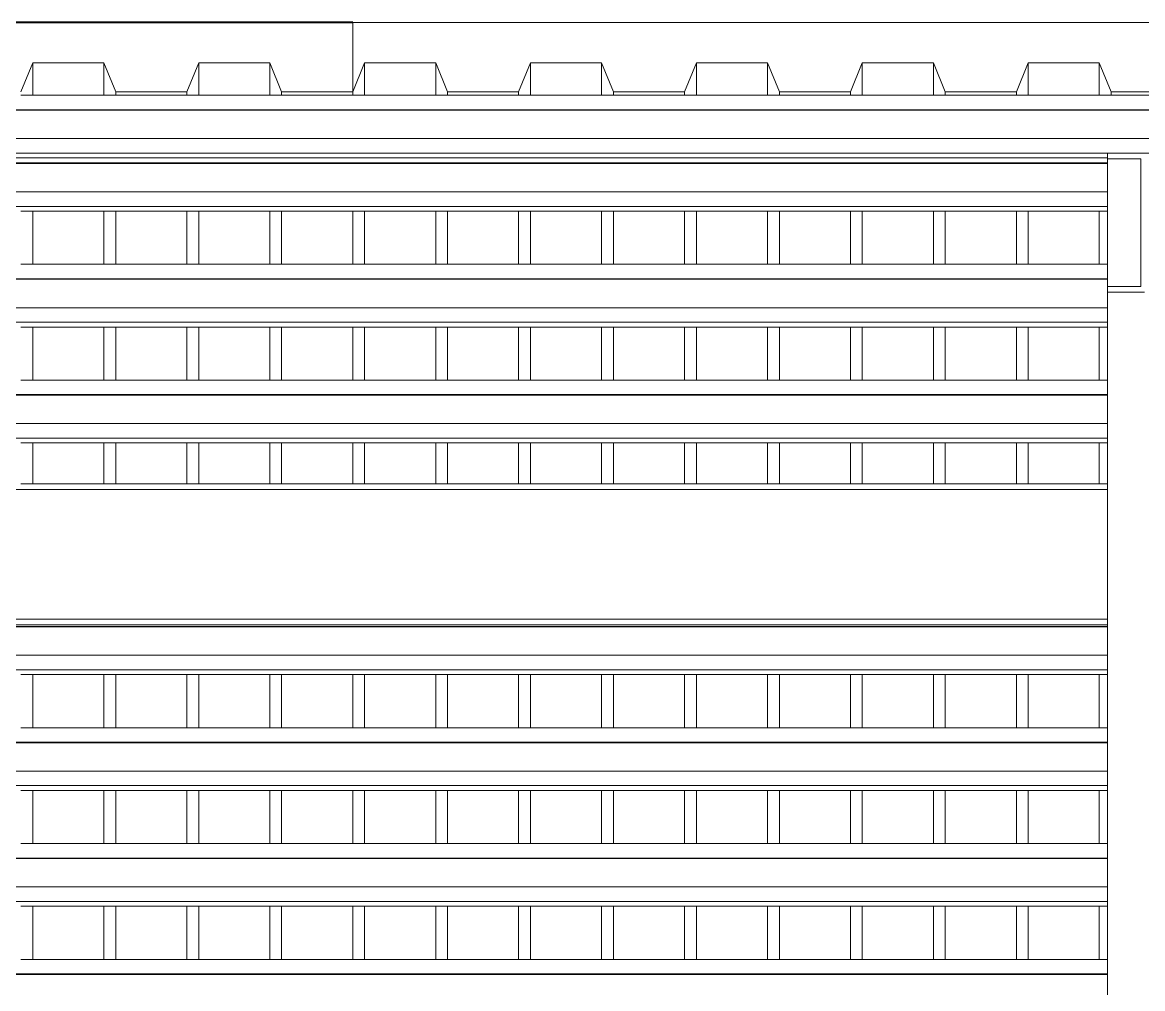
# Model space of a CAD drawing. Header units: metres. Extents: x 78 to 178, y -74 to 157.
# Drawn here: x 138.151 to 140.058, y -50.198 to -48.553 of the extents above; entities that cross this region are included whole.
import ezdxf

# ---------------------------------------------------------------- set-up
doc = ezdxf.new("R2010")
doc.units = ezdxf.units.M
doc.layers.add('01_Fina', color=252, linetype='Continuous', lineweight=15)
doc.layers.add('Cortes', color=7, linetype='Continuous', lineweight=40)

msp = doc.modelspace()

# ---------------------------------------------------------------- linework, layer by layer
at = {"layer": '01_Fina'}
for p, q in [((138.7133, -48.67139), (138.7133, -48.55302)), ((141.81985, -48.55302), (138.7133, -48.55302)), ((138.14847, -48.67139), (138.16864, -48.62207)), ((138.16864, -48.62207), (138.16864, -48.67704)), ((138.16864, -48.62207), (138.28968, -48.62207)), ((138.28968, -48.62207), (138.28968, -48.67704)), ((138.28968, -48.62207), (138.30985, -48.67139)), ((138.43088, -48.67139), (138.45105, -48.62207)), ((138.45105, -48.62207), (138.45105, -48.67704)), ((138.45105, -48.62207), (138.57209, -48.62207)), ((138.57209, -48.62207), (138.57209, -48.67704)), ((138.57209, -48.62207), (138.59226, -48.67139)), ((138.7133, -48.67139), (138.73347, -48.62207)), ((138.73347, -48.62207), (138.8545, -48.62207)), ((138.73347, -48.62207), (138.73347, -48.67704)), ((138.8545, -48.62207), (138.87468, -48.67139)), ((138.8545, -48.62207), (138.8545, -48.67704)), ((138.99571, -48.67139), (139.01588, -48.62207)), ((139.01588, -48.62207), (139.13692, -48.62207)), ((139.01588, -48.62207), (139.01588, -48.67704)), ((139.13692, -48.62207), (139.15709, -48.67139)), ((139.13692, -48.62207), (139.13692, -48.67704)), ((139.2983, -48.62207), (139.27812, -48.67139)), ((139.2983, -48.62207), (139.2983, -48.67704)), ((139.2983, -48.62207), (139.41933, -48.62207)), ((139.41933, -48.62207), (139.41933, -48.67704)), ((139.41933, -48.62207), (139.4395, -48.67139)), ((139.56054, -48.67139), (139.58071, -48.62207)), ((139.58071, -48.62207), (139.58071, -48.67704)), ((139.58071, -48.62207), (139.70174, -48.62207)), ((139.70174, -48.62207), (139.70174, -48.67704)), ((139.70174, -48.62207), (139.72192, -48.67139)), ((139.84295, -48.67139), (139.86312, -48.62207)), ((139.86312, -48.62207), (139.86312, -48.67704)), ((139.86312, -48.62207), (139.98416, -48.62207)), ((139.98416, -48.62207), (139.98416, -48.67704)), ((139.98416, -48.62207), (140.00433, -48.67139)), ((138.16864, -48.67704), (138.14847, -48.67704)), ((138.28968, -48.67704), (138.16864, -48.67704)), ((138.30985, -48.67704), (138.28968, -48.67704)), ((138.30985, -48.67139), (138.30985, -48.67704)), ((138.43088, -48.67139), (138.30985, -48.67139)), ((138.43088, -48.67704), (138.30985, -48.67704)), ((138.43088, -48.67139), (138.43088, -48.67704)), ((138.45105, -48.67704), (138.43088, -48.67704)), ((138.57209, -48.67704), (138.45105, -48.67704)), ((138.59226, -48.67704), (138.57209, -48.67704)), ((138.59226, -48.67139), (138.59226, -48.67704)), ((138.7133, -48.67139), (138.59226, -48.67139)), ((138.7133, -48.67704), (138.59226, -48.67704)), ((138.7133, -48.67139), (138.7133, -48.67704)), ((138.73347, -48.67704), (138.7133, -48.67704)), ((138.8545, -48.67704), (138.73347, -48.67704)), ((138.87468, -48.67704), (138.8545, -48.67704)), ((138.99571, -48.67139), (138.87468, -48.67139)), ((138.87468, -48.67139), (138.87468, -48.67704)), ((138.99571, -48.67704), (138.87468, -48.67704)), ((138.99571, -48.67139), (138.99571, -48.67704)), ((139.01588, -48.67704), (138.99571, -48.67704)), ((139.13692, -48.67704), (139.01588, -48.67704)), ((139.15709, -48.67704), (139.13692, -48.67704)), ((139.27812, -48.67139), (139.15709, -48.67139)), ((139.15709, -48.67139), (139.15709, -48.67704)), ((139.27812, -48.67704), (139.15709, -48.67704)), ((139.27812, -48.67139), (139.27812, -48.67704)), ((139.2983, -48.67704), (139.27812, -48.67704)), ((139.41933, -48.67704), (139.2983, -48.67704)), ((139.4395, -48.67704), (139.41933, -48.67704)), ((139.4395, -48.67139), (139.4395, -48.67704)), ((139.56054, -48.67139), (139.4395, -48.67139)), ((139.56054, -48.67704), (139.4395, -48.67704)), ((139.56054, -48.67139), (139.56054, -48.67704)), ((139.58071, -48.67704), (139.56054, -48.67704)), ((139.70174, -48.67704), (139.58071, -48.67704)), ((139.72192, -48.67704), (139.70174, -48.67704)), ((139.72192, -48.67139), (139.72192, -48.67704)), ((139.84295, -48.67139), (139.72192, -48.67139)), ((139.84295, -48.67704), (139.72192, -48.67704)), ((139.84295, -48.67139), (139.84295, -48.67704)), ((139.86312, -48.67704), (139.84295, -48.67704)), ((139.98416, -48.67704), (139.86312, -48.67704)), ((140.00433, -48.67704), (139.98416, -48.67704)), ((140.00433, -48.67139), (140.00433, -48.67704)), ((140.12536, -48.67139), (140.00433, -48.67139)), ((140.12536, -48.67704), (140.00433, -48.67704)), ((150.31243, -48.7017), (135.83215, -48.7017)), ((150.31243, -48.70252), (135.83215, -48.70252)), ((150.31243, -48.75102), (135.83215, -48.75102)), ((139.99784, -48.77568), (136.36784, -48.77568)), ((140.11784, -48.77568), (139.99784, -48.77568)), ((139.99784, -48.77568), (139.99784, -48.7839)), ((139.99784, -48.7839), (136.36784, -48.7839)), ((139.99784, -48.79241), (136.36784, -48.79241)), ((139.99784, -48.79323), (136.36784, -48.79323)), ((139.99784, -48.7839), (139.99784, -48.78534)), ((139.99784, -48.78534), (140.05474, -48.78534)), ((139.99784, -48.78534), (139.99784, -48.79241)), ((139.99784, -48.79241), (139.99784, -48.79323)), ((139.99784, -48.79323), (139.99784, -48.84173)), ((140.05474, -48.78534), (140.05474, -49.00275)), ((139.99784, -48.84173), (136.36784, -48.84173)), ((139.99784, -48.84173), (139.99784, -48.86639)), ((139.99784, -48.86639), (136.36784, -48.86639)), ((139.99784, -48.86639), (139.99784, -48.87461)), ((138.16864, -48.87461), (138.14847, -48.87461)), ((138.16864, -48.87461), (138.16864, -48.96503)), ((138.28968, -48.87461), (138.16864, -48.87461)), ((138.28968, -48.87461), (138.28968, -48.96503)), ((138.30985, -48.87461), (138.28968, -48.87461)), ((138.30985, -48.87461), (138.30985, -48.96503)), ((138.43088, -48.87461), (138.30985, -48.87461)), ((138.43088, -48.87461), (138.43088, -48.96503)), ((138.45105, -48.87461), (138.43088, -48.87461)), ((138.45105, -48.87461), (138.45105, -48.96503)), ((138.57209, -48.87461), (138.45105, -48.87461)), ((138.57209, -48.87461), (138.57209, -48.96503)), ((138.59226, -48.87461), (138.57209, -48.87461)), ((138.59226, -48.87461), (138.59226, -48.96503)), ((138.7133, -48.87461), (138.59226, -48.87461)), ((138.7133, -48.87461), (138.7133, -48.96503)), ((138.73347, -48.87461), (138.7133, -48.87461)), ((138.73347, -48.87461), (138.73347, -48.96503)), ((138.8545, -48.87461), (138.73347, -48.87461)), ((138.8545, -48.87461), (138.8545, -48.96503)), ((138.87468, -48.87461), (138.8545, -48.87461)), ((138.87468, -48.87461), (138.87468, -48.96503)), ((138.99571, -48.87461), (138.87468, -48.87461)), ((138.99571, -48.87461), (138.99571, -48.96503)), ((139.01588, -48.87461), (138.99571, -48.87461)), ((139.01588, -48.87461), (139.01588, -48.96503)), ((139.13692, -48.87461), (139.01588, -48.87461)), ((139.13692, -48.87461), (139.13692, -48.96503)), ((139.15709, -48.87461), (139.13692, -48.87461)), ((139.15709, -48.87461), (139.15709, -48.96503)), ((139.27812, -48.87461), (139.15709, -48.87461)), ((139.27812, -48.87461), (139.27812, -48.96503)), ((139.2983, -48.87461), (139.27812, -48.87461)), ((139.2983, -48.87461), (139.2983, -48.96503)), ((139.41933, -48.87461), (139.2983, -48.87461)), ((139.41933, -48.87461), (139.41933, -48.96503)), ((139.4395, -48.87461), (139.41933, -48.87461)), ((139.4395, -48.87461), (139.4395, -48.96503)), ((139.56054, -48.87461), (139.4395, -48.87461)), ((139.56054, -48.87461), (139.56054, -48.96503)), ((139.58071, -48.87461), (139.56054, -48.87461)), ((139.58071, -48.87461), (139.58071, -48.96503)), ((139.70174, -48.87461), (139.58071, -48.87461)), ((139.70174, -48.87461), (139.70174, -48.96503)), ((139.72192, -48.87461), (139.70174, -48.87461)), ((139.72192, -48.87461), (139.72192, -48.96503)), ((139.84295, -48.87461), (139.72192, -48.87461)), ((139.84295, -48.87461), (139.84295, -48.96503)), ((139.86312, -48.87461), (139.84295, -48.87461)), ((139.86312, -48.87461), (139.86312, -48.96503)), ((139.98416, -48.87461), (139.86312, -48.87461)), ((139.98416, -48.87461), (139.98416, -48.96503)), ((139.99784, -48.87461), (139.98416, -48.87461)), ((139.99784, -48.87461), (139.99784, -48.96503)), ((138.16864, -48.96503), (138.14847, -48.96503)), ((138.28968, -48.96503), (138.16864, -48.96503)), ((138.30985, -48.96503), (138.28968, -48.96503)), ((138.43088, -48.96503), (138.30985, -48.96503)), ((138.45105, -48.96503), (138.43088, -48.96503)), ((138.57209, -48.96503), (138.45105, -48.96503)), ((138.59226, -48.96503), (138.57209, -48.96503)), ((138.7133, -48.96503), (138.59226, -48.96503)), ((138.73347, -48.96503), (138.7133, -48.96503)), ((138.8545, -48.96503), (138.73347, -48.96503)), ((138.87468, -48.96503), (138.8545, -48.96503)), ((138.99571, -48.96503), (138.87468, -48.96503)), ((139.01588, -48.96503), (138.99571, -48.96503)), ((139.13692, -48.96503), (139.01588, -48.96503)), ((139.15709, -48.96503), (139.13692, -48.96503)), ((139.27812, -48.96503), (139.15709, -48.96503)), ((139.2983, -48.96503), (139.27812, -48.96503)), ((139.41933, -48.96503), (139.2983, -48.96503)), ((139.4395, -48.96503), (139.41933, -48.96503)), ((139.56054, -48.96503), (139.4395, -48.96503)), ((139.58071, -48.96503), (139.56054, -48.96503)), ((139.70174, -48.96503), (139.58071, -48.96503)), ((139.72192, -48.96503), (139.70174, -48.96503)), ((139.84295, -48.96503), (139.72192, -48.96503)), ((139.86312, -48.96503), (139.84295, -48.96503)), ((139.98416, -48.96503), (139.86312, -48.96503)), ((139.99784, -48.96503), (139.98416, -48.96503)), ((139.99784, -48.96503), (139.99784, -48.98969)), ((139.99784, -48.98969), (136.36784, -48.98969)), ((139.99784, -48.99051), (136.36784, -48.99051)), ((139.99784, -48.98969), (139.99784, -48.99051)), ((139.99784, -48.99051), (139.99784, -49.00275)), ((139.99784, -49.00275), (139.99784, -49.01241)), ((140.05474, -49.00275), (139.99784, -49.00275)), ((139.99784, -49.01241), (140.05474, -49.01241)), ((139.99784, -49.01241), (139.99784, -49.01266)), ((139.99784, -49.01266), (139.99784, -49.01263)), ((139.99784, -49.01266), (140.05474, -49.01266)), ((139.99784, -49.03901), (139.99784, -49.01266)), ((140.05474, -49.01241), (140.05474, -49.01266)), ((140.05474, -49.01241), (140.06094, -49.01241)), ((140.05474, -49.01266), (140.06094, -49.01266)), ((139.99784, -49.03901), (136.36784, -49.03901)), ((139.99784, -49.06367), (139.99784, -49.03901)), ((139.99784, -49.06367), (136.36784, -49.06367)), ((139.99784, -49.06367), (139.99784, -49.07189)), ((138.16864, -49.07189), (138.14847, -49.07189)), ((138.16864, -49.07189), (138.16864, -49.16231)), ((138.28968, -49.07189), (138.16864, -49.07189)), ((138.28968, -49.07189), (138.28968, -49.16231)), ((138.30985, -49.07189), (138.28968, -49.07189)), ((138.30985, -49.07189), (138.30985, -49.16231)), ((138.43088, -49.07189), (138.30985, -49.07189)), ((138.43088, -49.07189), (138.43088, -49.16231)), ((138.45105, -49.07189), (138.43088, -49.07189)), ((138.45105, -49.07189), (138.45105, -49.16231)), ((138.57209, -49.07189), (138.45105, -49.07189)), ((138.57209, -49.07189), (138.57209, -49.16231)), ((138.59226, -49.07189), (138.57209, -49.07189)), ((138.59226, -49.07189), (138.59226, -49.16231)), ((138.7133, -49.07189), (138.59226, -49.07189)), ((138.7133, -49.07189), (138.7133, -49.16231)), ((138.73347, -49.07189), (138.7133, -49.07189)), ((138.73347, -49.07189), (138.73347, -49.16231)), ((138.8545, -49.07189), (138.73347, -49.07189)), ((138.8545, -49.07189), (138.8545, -49.16231)), ((138.87468, -49.07189), (138.8545, -49.07189)), ((138.87468, -49.07189), (138.87468, -49.16231)), ((138.99571, -49.07189), (138.87468, -49.07189)), ((138.99571, -49.07189), (138.99571, -49.16231)), ((139.01588, -49.07189), (138.99571, -49.07189)), ((139.01588, -49.07189), (139.01588, -49.16231)), ((139.13692, -49.07189), (139.01588, -49.07189)), ((139.13692, -49.07189), (139.13692, -49.16231)), ((139.15709, -49.07189), (139.13692, -49.07189)), ((139.15709, -49.07189), (139.15709, -49.16231)), ((139.27812, -49.07189), (139.15709, -49.07189)), ((139.27812, -49.07189), (139.27812, -49.16231)), ((139.2983, -49.07189), (139.27812, -49.07189)), ((139.2983, -49.07189), (139.2983, -49.16231)), ((139.41933, -49.07189), (139.2983, -49.07189)), ((139.41933, -49.07189), (139.41933, -49.16231)), ((139.4395, -49.07189), (139.41933, -49.07189)), ((139.4395, -49.07189), (139.4395, -49.16231)), ((139.56054, -49.07189), (139.4395, -49.07189)), ((139.56054, -49.07189), (139.56054, -49.16231)), ((139.58071, -49.07189), (139.56054, -49.07189)), ((139.58071, -49.07189), (139.58071, -49.16231)), ((139.70174, -49.07189), (139.58071, -49.07189)), ((139.70174, -49.07189), (139.70174, -49.16231)), ((139.72192, -49.07189), (139.70174, -49.07189)), ((139.72192, -49.07189), (139.72192, -49.16231)), ((139.84295, -49.07189), (139.72192, -49.07189)), ((139.84295, -49.07189), (139.84295, -49.16231)), ((139.86312, -49.07189), (139.84295, -49.07189)), ((139.86312, -49.07189), (139.86312, -49.16231)), ((139.98416, -49.07189), (139.86312, -49.07189)), ((139.98416, -49.07189), (139.98416, -49.16231)), ((139.99784, -49.07189), (139.98416, -49.07189)), ((139.99784, -49.07189), (139.99784, -49.16231)), ((138.16864, -49.16231), (138.14847, -49.16231)), ((138.28968, -49.16231), (138.16864, -49.16231)), ((138.30985, -49.16231), (138.28968, -49.16231)), ((138.43088, -49.16231), (138.30985, -49.16231)), ((138.45105, -49.16231), (138.43088, -49.16231)), ((138.57209, -49.16231), (138.45105, -49.16231)), ((138.59226, -49.16231), (138.57209, -49.16231)), ((138.7133, -49.16231), (138.59226, -49.16231)), ((138.73347, -49.16231), (138.7133, -49.16231)), ((138.8545, -49.16231), (138.73347, -49.16231)), ((138.87468, -49.16231), (138.8545, -49.16231)), ((138.99571, -49.16231), (138.87468, -49.16231)), ((139.01588, -49.16231), (138.99571, -49.16231)), ((139.13692, -49.16231), (139.01588, -49.16231)), ((139.15709, -49.16231), (139.13692, -49.16231)), ((139.27812, -49.16231), (139.15709, -49.16231)), ((139.2983, -49.16231), (139.27812, -49.16231)), ((139.41933, -49.16231), (139.2983, -49.16231)), ((139.4395, -49.16231), (139.41933, -49.16231)), ((139.56054, -49.16231), (139.4395, -49.16231)), ((139.58071, -49.16231), (139.56054, -49.16231)), ((139.70174, -49.16231), (139.58071, -49.16231)), ((139.72192, -49.16231), (139.70174, -49.16231)), ((139.84295, -49.16231), (139.72192, -49.16231)), ((139.86312, -49.16231), (139.84295, -49.16231)), ((139.98416, -49.16231), (139.86312, -49.16231)), ((139.99784, -49.16231), (139.98416, -49.16231)), ((139.99784, -49.16231), (139.99784, -49.18697)), ((139.99784, -49.18697), (136.36784, -49.18697)), ((139.99784, -49.18779), (136.36784, -49.18779)), ((139.99784, -49.18697), (139.99784, -49.18779)), ((139.99784, -49.18779), (139.99784, -49.23629)), ((139.99784, -49.23629), (136.36784, -49.23629)), ((139.99784, -49.23629), (139.99784, -49.26095)), ((139.99784, -49.26095), (136.36784, -49.26095)), ((138.16864, -49.26917), (138.14847, -49.26917)), ((138.16864, -49.26917), (138.16864, -49.33883)), ((138.28968, -49.26917), (138.16864, -49.26917)), ((138.28968, -49.26917), (138.28968, -49.33883)), ((138.30985, -49.26917), (138.28968, -49.26917)), ((138.30985, -49.26917), (138.30985, -49.33883)), ((138.43088, -49.26917), (138.30985, -49.26917)), ((138.43088, -49.26917), (138.43088, -49.33883)), ((138.45105, -49.26917), (138.43088, -49.26917)), ((138.45105, -49.26917), (138.45105, -49.33883)), ((138.57209, -49.26917), (138.45105, -49.26917)), ((138.57209, -49.26917), (138.57209, -49.33883)), ((138.59226, -49.26917), (138.57209, -49.26917)), ((138.59226, -49.26917), (138.59226, -49.33883)), ((138.7133, -49.26917), (138.59226, -49.26917)), ((138.7133, -49.26917), (138.7133, -49.33883)), ((138.73347, -49.26917), (138.7133, -49.26917)), ((138.73347, -49.26917), (138.73347, -49.33883)), ((138.8545, -49.26917), (138.73347, -49.26917)), ((138.8545, -49.26917), (138.8545, -49.33883)), ((138.87468, -49.26917), (138.8545, -49.26917)), ((138.87468, -49.26917), (138.87468, -49.33883)), ((138.99571, -49.26917), (138.87468, -49.26917)), ((138.99571, -49.26917), (138.99571, -49.33883)), ((139.01588, -49.26917), (138.99571, -49.26917)), ((139.01588, -49.26917), (139.01588, -49.33883)), ((139.13692, -49.26917), (139.01588, -49.26917)), ((139.13692, -49.26917), (139.13692, -49.33883)), ((139.15709, -49.26917), (139.13692, -49.26917)), ((139.15709, -49.26917), (139.15709, -49.33883)), ((139.27812, -49.26917), (139.15709, -49.26917)), ((139.27812, -49.26917), (139.27812, -49.33883)), ((139.2983, -49.26917), (139.27812, -49.26917)), ((139.2983, -49.26917), (139.2983, -49.33883)), ((139.41933, -49.26917), (139.2983, -49.26917)), ((139.41933, -49.26917), (139.41933, -49.33883)), ((139.4395, -49.26917), (139.41933, -49.26917)), ((139.4395, -49.26917), (139.4395, -49.33883)), ((139.56054, -49.26917), (139.4395, -49.26917)), ((139.56054, -49.26917), (139.56054, -49.33883)), ((139.58071, -49.26917), (139.56054, -49.26917)), ((139.58071, -49.26917), (139.58071, -49.33883)), ((139.70174, -49.26917), (139.58071, -49.26917)), ((139.70174, -49.26917), (139.70174, -49.33883)), ((139.72192, -49.26917), (139.70174, -49.26917)), ((139.72192, -49.26917), (139.72192, -49.33883)), ((139.84295, -49.26917), (139.72192, -49.26917)), ((139.84295, -49.26917), (139.84295, -49.33883)), ((139.86312, -49.26917), (139.84295, -49.26917)), ((139.86312, -49.26917), (139.86312, -49.33883)), ((139.98416, -49.26917), (139.86312, -49.26917)), ((139.98416, -49.26917), (139.98416, -49.33883)), ((139.99784, -49.26917), (139.98416, -49.26917)), ((139.99784, -49.26095), (139.99784, -49.26917)), ((139.99784, -49.26917), (139.99784, -49.33883)), ((136.36784, -49.34863), (139.99784, -49.34863)), ((138.14847, -49.33883), (138.16864, -49.33883)), ((138.16864, -49.33883), (138.28968, -49.33883)), ((138.28968, -49.33883), (138.30985, -49.33883)), ((138.30985, -49.33883), (138.43088, -49.33883)), ((138.43088, -49.33883), (138.45105, -49.33883)), ((138.45105, -49.33883), (138.57209, -49.33883)), ((138.57209, -49.33883), (138.59226, -49.33883)), ((138.59226, -49.33883), (138.7133, -49.33883)), ((138.7133, -49.33883), (138.73347, -49.33883)), ((138.73347, -49.33883), (138.8545, -49.33883)), ((138.8545, -49.33883), (138.87468, -49.33883)), ((138.87468, -49.33883), (138.99571, -49.33883)), ((138.99571, -49.33883), (139.01588, -49.33883)), ((139.01588, -49.33883), (139.13692, -49.33883)), ((139.13692, -49.33883), (139.15709, -49.33883)), ((139.15709, -49.33883), (139.27812, -49.33883)), ((139.27812, -49.33883), (139.2983, -49.33883)), ((139.2983, -49.33883), (139.41933, -49.33883)), ((139.41933, -49.33883), (139.4395, -49.33883)), ((139.4395, -49.33883), (139.56054, -49.33883)), ((139.56054, -49.33883), (139.58071, -49.33883)), ((139.58071, -49.33883), (139.70174, -49.33883)), ((139.70174, -49.33883), (139.72192, -49.33883)), ((139.72192, -49.33883), (139.84295, -49.33883)), ((139.84295, -49.33883), (139.86312, -49.33883)), ((139.86312, -49.33883), (139.98416, -49.33883)), ((139.98416, -49.33883), (139.99784, -49.33883)), ((139.99784, -49.33883), (139.99784, -49.34863)), ((139.99784, -49.34863), (139.99784, -49.56903)), ((136.36784, -49.56903), (139.99784, -49.56903)), ((136.36784, -49.57883), (139.99784, -49.57883)), ((139.99784, -49.56903), (139.99784, -49.57883)), ((139.99784, -49.57883), (139.99784, -49.58153)), ((139.99784, -49.58153), (136.36784, -49.58153)), ((139.99784, -49.58235), (136.36784, -49.58235)), ((139.99784, -49.58153), (139.99784, -49.58235)), ((139.99784, -49.58235), (139.99784, -49.63085)), ((139.99784, -49.63085), (136.36784, -49.63085)), ((139.99784, -49.63085), (139.99784, -49.65551)), ((139.99784, -49.65551), (136.36784, -49.65551)), ((139.99784, -49.65551), (139.99784, -49.66373)), ((138.16864, -49.66373), (138.14847, -49.66373)), ((138.16864, -49.66373), (138.16864, -49.75415)), ((138.28968, -49.66373), (138.16864, -49.66373)), ((138.28968, -49.66373), (138.28968, -49.75415)), ((138.30985, -49.66373), (138.28968, -49.66373)), ((138.30985, -49.66373), (138.30985, -49.75415)), ((138.43088, -49.66373), (138.30985, -49.66373)), ((138.43088, -49.66373), (138.43088, -49.75415)), ((138.45105, -49.66373), (138.43088, -49.66373)), ((138.45105, -49.66373), (138.45105, -49.75415)), ((138.57209, -49.66373), (138.45105, -49.66373)), ((138.57209, -49.66373), (138.57209, -49.75415)), ((138.59226, -49.66373), (138.57209, -49.66373)), ((138.59226, -49.66373), (138.59226, -49.75415)), ((138.7133, -49.66373), (138.59226, -49.66373)), ((138.7133, -49.66373), (138.7133, -49.75415)), ((138.73347, -49.66373), (138.7133, -49.66373)), ((138.73347, -49.66373), (138.73347, -49.75415)), ((138.8545, -49.66373), (138.73347, -49.66373)), ((138.8545, -49.66373), (138.8545, -49.75415)), ((138.87468, -49.66373), (138.8545, -49.66373)), ((138.87468, -49.66373), (138.87468, -49.75415)), ((138.99571, -49.66373), (138.87468, -49.66373)), ((138.99571, -49.66373), (138.99571, -49.75415)), ((139.01588, -49.66373), (138.99571, -49.66373)), ((139.01588, -49.66373), (139.01588, -49.75415)), ((139.13692, -49.66373), (139.01588, -49.66373)), ((139.13692, -49.66373), (139.13692, -49.75415)), ((139.15709, -49.66373), (139.13692, -49.66373)), ((139.15709, -49.66373), (139.15709, -49.75415)), ((139.27812, -49.66373), (139.15709, -49.66373)), ((139.27812, -49.66373), (139.27812, -49.75415)), ((139.2983, -49.66373), (139.27812, -49.66373)), ((139.2983, -49.66373), (139.2983, -49.75415)), ((139.41933, -49.66373), (139.2983, -49.66373)), ((139.41933, -49.66373), (139.41933, -49.75415)), ((139.4395, -49.66373), (139.41933, -49.66373)), ((139.4395, -49.66373), (139.4395, -49.75415)), ((139.56054, -49.66373), (139.4395, -49.66373)), ((139.56054, -49.66373), (139.56054, -49.75415)), ((139.58071, -49.66373), (139.56054, -49.66373)), ((139.58071, -49.66373), (139.58071, -49.75415)), ((139.70174, -49.66373), (139.58071, -49.66373)), ((139.70174, -49.66373), (139.70174, -49.75415)), ((139.72192, -49.66373), (139.70174, -49.66373)), ((139.72192, -49.66373), (139.72192, -49.75415)), ((139.84295, -49.66373), (139.72192, -49.66373)), ((139.84295, -49.66373), (139.84295, -49.75415)), ((139.86312, -49.66373), (139.84295, -49.66373)), ((139.86312, -49.66373), (139.86312, -49.75415)), ((139.98416, -49.66373), (139.86312, -49.66373)), ((139.98416, -49.66373), (139.98416, -49.75415)), ((139.99784, -49.66373), (139.98416, -49.66373)), ((139.99784, -49.75415), (139.99784, -49.66373)), ((138.16864, -49.75415), (138.14847, -49.75415)), ((138.28968, -49.75415), (138.16864, -49.75415)), ((138.30985, -49.75415), (138.28968, -49.75415)), ((138.43088, -49.75415), (138.30985, -49.75415)), ((138.45105, -49.75415), (138.43088, -49.75415)), ((138.57209, -49.75415), (138.45105, -49.75415)), ((138.59226, -49.75415), (138.57209, -49.75415)), ((138.7133, -49.75415), (138.59226, -49.75415)), ((138.73347, -49.75415), (138.7133, -49.75415)), ((138.8545, -49.75415), (138.73347, -49.75415)), ((138.87468, -49.75415), (138.8545, -49.75415)), ((138.99571, -49.75415), (138.87468, -49.75415)), ((139.01588, -49.75415), (138.99571, -49.75415)), ((139.13692, -49.75415), (139.01588, -49.75415)), ((139.15709, -49.75415), (139.13692, -49.75415)), ((139.27812, -49.75415), (139.15709, -49.75415)), ((139.2983, -49.75415), (139.27812, -49.75415)), ((139.41933, -49.75415), (139.2983, -49.75415)), ((139.4395, -49.75415), (139.41933, -49.75415)), ((139.56054, -49.75415), (139.4395, -49.75415)), ((139.58071, -49.75415), (139.56054, -49.75415)), ((139.70174, -49.75415), (139.58071, -49.75415)), ((139.72192, -49.75415), (139.70174, -49.75415)), ((139.84295, -49.75415), (139.72192, -49.75415)), ((139.86312, -49.75415), (139.84295, -49.75415)), ((139.98416, -49.75415), (139.86312, -49.75415)), ((139.99784, -49.75415), (139.98416, -49.75415)), ((139.99784, -49.75415), (139.99784, -49.77881)), ((139.99784, -49.77881), (136.36784, -49.77881)), ((139.99784, -49.77963), (136.36784, -49.77963)), ((139.99784, -49.77881), (139.99784, -49.77963)), ((139.99784, -49.77963), (139.99784, -49.82813)), ((139.99784, -49.82813), (136.36784, -49.82813)), ((139.99784, -49.82813), (139.99784, -49.85279)), ((139.99784, -49.85279), (136.36784, -49.85279)), ((138.16864, -49.86101), (138.14847, -49.86101)), ((138.16864, -49.86101), (138.16864, -49.95143)), ((138.28968, -49.86101), (138.16864, -49.86101)), ((138.28968, -49.86101), (138.28968, -49.95143)), ((138.30985, -49.86101), (138.28968, -49.86101)), ((138.30985, -49.86101), (138.30985, -49.95143)), ((138.43088, -49.86101), (138.30985, -49.86101)), ((138.43088, -49.86101), (138.43088, -49.95143)), ((138.45105, -49.86101), (138.43088, -49.86101)), ((138.45105, -49.86101), (138.45105, -49.95143)), ((138.57209, -49.86101), (138.45105, -49.86101)), ((138.57209, -49.86101), (138.57209, -49.95143)), ((138.59226, -49.86101), (138.57209, -49.86101)), ((138.59226, -49.86101), (138.59226, -49.95143)), ((138.7133, -49.86101), (138.59226, -49.86101)), ((138.7133, -49.86101), (138.7133, -49.95143)), ((138.73347, -49.86101), (138.7133, -49.86101)), ((138.73347, -49.86101), (138.73347, -49.95143)), ((138.8545, -49.86101), (138.73347, -49.86101)), ((138.8545, -49.86101), (138.8545, -49.95143)), ((138.87468, -49.86101), (138.8545, -49.86101)), ((138.87468, -49.86101), (138.87468, -49.95143)), ((138.99571, -49.86101), (138.87468, -49.86101)), ((138.99571, -49.86101), (138.99571, -49.95143)), ((139.01588, -49.86101), (138.99571, -49.86101)), ((139.01588, -49.86101), (139.01588, -49.95143)), ((139.13692, -49.86101), (139.01588, -49.86101)), ((139.13692, -49.86101), (139.13692, -49.95143)), ((139.15709, -49.86101), (139.13692, -49.86101)), ((139.15709, -49.86101), (139.15709, -49.95143)), ((139.27812, -49.86101), (139.15709, -49.86101)), ((139.27812, -49.86101), (139.27812, -49.95143)), ((139.2983, -49.86101), (139.27812, -49.86101)), ((139.2983, -49.86101), (139.2983, -49.95143)), ((139.41933, -49.86101), (139.2983, -49.86101)), ((139.41933, -49.86101), (139.41933, -49.95143)), ((139.4395, -49.86101), (139.41933, -49.86101)), ((139.4395, -49.86101), (139.4395, -49.95143)), ((139.56054, -49.86101), (139.4395, -49.86101)), ((139.56054, -49.86101), (139.56054, -49.95143)), ((139.58071, -49.86101), (139.56054, -49.86101)), ((139.58071, -49.86101), (139.58071, -49.95143)), ((139.70174, -49.86101), (139.58071, -49.86101)), ((139.70174, -49.86101), (139.70174, -49.95143)), ((139.72192, -49.86101), (139.70174, -49.86101)), ((139.72192, -49.86101), (139.72192, -49.95143)), ((139.84295, -49.86101), (139.72192, -49.86101)), ((139.84295, -49.86101), (139.84295, -49.95143)), ((139.86312, -49.86101), (139.84295, -49.86101)), ((139.86312, -49.86101), (139.86312, -49.95143)), ((139.98416, -49.86101), (139.86312, -49.86101)), ((139.98416, -49.86101), (139.98416, -49.95143)), ((139.99784, -49.86101), (139.98416, -49.86101)), ((139.99784, -49.86101), (139.99784, -49.85279)), ((139.99784, -49.86101), (139.99784, -49.95143)), ((138.16864, -49.95143), (138.14847, -49.95143)), ((138.28968, -49.95143), (138.16864, -49.95143)), ((138.30985, -49.95143), (138.28968, -49.95143)), ((138.43088, -49.95143), (138.30985, -49.95143)), ((138.45105, -49.95143), (138.43088, -49.95143)), ((138.57209, -49.95143), (138.45105, -49.95143)), ((138.59226, -49.95143), (138.57209, -49.95143)), ((138.7133, -49.95143), (138.59226, -49.95143)), ((138.73347, -49.95143), (138.7133, -49.95143)), ((138.8545, -49.95143), (138.73347, -49.95143)), ((138.87468, -49.95143), (138.8545, -49.95143)), ((138.99571, -49.95143), (138.87468, -49.95143)), ((139.01588, -49.95143), (138.99571, -49.95143)), ((139.13692, -49.95143), (139.01588, -49.95143)), ((139.15709, -49.95143), (139.13692, -49.95143)), ((139.27812, -49.95143), (139.15709, -49.95143)), ((139.2983, -49.95143), (139.27812, -49.95143)), ((139.41933, -49.95143), (139.2983, -49.95143)), ((139.4395, -49.95143), (139.41933, -49.95143)), ((139.56054, -49.95143), (139.4395, -49.95143)), ((139.58071, -49.95143), (139.56054, -49.95143)), ((139.70174, -49.95143), (139.58071, -49.95143)), ((139.72192, -49.95143), (139.70174, -49.95143)), ((139.84295, -49.95143), (139.72192, -49.95143)), ((139.86312, -49.95143), (139.84295, -49.95143)), ((139.98416, -49.95143), (139.86312, -49.95143)), ((139.99784, -49.95143), (139.98416, -49.95143)), ((139.99784, -49.95143), (139.99784, -49.97609)), ((139.99784, -49.97609), (136.36784, -49.97609)), ((139.99784, -49.97691), (136.36784, -49.97691)), ((139.99784, -49.97609), (139.99784, -49.97691)), ((139.99784, -50.0254), (139.99784, -49.97691)), ((139.99784, -50.0254), (136.36784, -50.0254)), ((139.99784, -50.0254), (139.99784, -50.05006)), ((139.99784, -50.05006), (136.36784, -50.05006)), ((139.99784, -50.05006), (139.99784, -50.05828)), ((138.16864, -50.05828), (138.14847, -50.05828)), ((138.16864, -50.05828), (138.16864, -50.1487)), ((138.28968, -50.05828), (138.16864, -50.05828)), ((138.28968, -50.05828), (138.28968, -50.1487)), ((138.30985, -50.05828), (138.28968, -50.05828)), ((138.30985, -50.05828), (138.30985, -50.1487)), ((138.43088, -50.05828), (138.30985, -50.05828)), ((138.43088, -50.05828), (138.43088, -50.1487)), ((138.45105, -50.05828), (138.43088, -50.05828)), ((138.45105, -50.05828), (138.45105, -50.1487)), ((138.57209, -50.05828), (138.45105, -50.05828)), ((138.57209, -50.05828), (138.57209, -50.1487)), ((138.59226, -50.05828), (138.57209, -50.05828)), ((138.59226, -50.05828), (138.59226, -50.1487)), ((138.7133, -50.05828), (138.59226, -50.05828)), ((138.7133, -50.05828), (138.7133, -50.1487)), ((138.73347, -50.05828), (138.7133, -50.05828)), ((138.73347, -50.05828), (138.73347, -50.1487)), ((138.8545, -50.05828), (138.73347, -50.05828)), ((138.8545, -50.05828), (138.8545, -50.1487)), ((138.87468, -50.05828), (138.8545, -50.05828)), ((138.87468, -50.05828), (138.87468, -50.1487)), ((138.99571, -50.05828), (138.87468, -50.05828)), ((138.99571, -50.05828), (138.99571, -50.1487)), ((139.01588, -50.05828), (138.99571, -50.05828)), ((139.01588, -50.05828), (139.01588, -50.1487)), ((139.13692, -50.05828), (139.01588, -50.05828)), ((139.13692, -50.05828), (139.13692, -50.1487)), ((139.15709, -50.05828), (139.13692, -50.05828)), ((139.15709, -50.05828), (139.15709, -50.1487)), ((139.27812, -50.05828), (139.15709, -50.05828)), ((139.27812, -50.05828), (139.27812, -50.1487)), ((139.2983, -50.05828), (139.27812, -50.05828)), ((139.2983, -50.05828), (139.2983, -50.1487)), ((139.41933, -50.05828), (139.2983, -50.05828)), ((139.41933, -50.05828), (139.41933, -50.1487)), ((139.4395, -50.05828), (139.41933, -50.05828)), ((139.4395, -50.05828), (139.4395, -50.1487)), ((139.56054, -50.05828), (139.4395, -50.05828)), ((139.56054, -50.05828), (139.56054, -50.1487)), ((139.58071, -50.05828), (139.56054, -50.05828)), ((139.58071, -50.05828), (139.58071, -50.1487)), ((139.70174, -50.05828), (139.58071, -50.05828)), ((139.70174, -50.05828), (139.70174, -50.1487)), ((139.72192, -50.05828), (139.70174, -50.05828)), ((139.72192, -50.05828), (139.72192, -50.1487)), ((139.84295, -50.05828), (139.72192, -50.05828)), ((139.84295, -50.05828), (139.84295, -50.1487)), ((139.86312, -50.05828), (139.84295, -50.05828)), ((139.86312, -50.05828), (139.86312, -50.1487)), ((139.98416, -50.05828), (139.86312, -50.05828)), ((139.98416, -50.05828), (139.98416, -50.1487)), ((139.99784, -50.05828), (139.98416, -50.05828)), ((139.99784, -50.1487), (139.99784, -50.05828)), ((138.16864, -50.1487), (138.14847, -50.1487)), ((138.28968, -50.1487), (138.16864, -50.1487)), ((138.30985, -50.1487), (138.28968, -50.1487)), ((138.43088, -50.1487), (138.30985, -50.1487)), ((138.45105, -50.1487), (138.43088, -50.1487)), ((138.57209, -50.1487), (138.45105, -50.1487)), ((138.59226, -50.1487), (138.57209, -50.1487)), ((138.7133, -50.1487), (138.59226, -50.1487)), ((138.73347, -50.1487), (138.7133, -50.1487)), ((138.8545, -50.1487), (138.73347, -50.1487)), ((138.87468, -50.1487), (138.8545, -50.1487)), ((138.99571, -50.1487), (138.87468, -50.1487)), ((139.01588, -50.1487), (138.99571, -50.1487)), ((139.13692, -50.1487), (139.01588, -50.1487)), ((139.15709, -50.1487), (139.13692, -50.1487)), ((139.27812, -50.1487), (139.15709, -50.1487)), ((139.2983, -50.1487), (139.27812, -50.1487)), ((139.41933, -50.1487), (139.2983, -50.1487)), ((139.4395, -50.1487), (139.41933, -50.1487)), ((139.56054, -50.1487), (139.4395, -50.1487)), ((139.58071, -50.1487), (139.56054, -50.1487)), ((139.70174, -50.1487), (139.58071, -50.1487)), ((139.72192, -50.1487), (139.70174, -50.1487)), ((139.84295, -50.1487), (139.72192, -50.1487)), ((139.86312, -50.1487), (139.84295, -50.1487)), ((139.98416, -50.1487), (139.86312, -50.1487)), ((139.99784, -50.1487), (139.98416, -50.1487)), ((139.99784, -50.1487), (139.99784, -50.17336)), ((139.99784, -50.17336), (136.36784, -50.17336)), ((139.99784, -50.17419), (136.36784, -50.17419)), ((139.99784, -50.17336), (139.99784, -50.17419)), ((139.99784, -50.22268), (139.99784, -50.17419))]:
    msp.add_line(p, q, dxfattribs=at)
at = {"layer": 'Cortes'}
msp.add_line((138.7133, -48.55302), (135.60674, -48.55302), dxfattribs=at)

doc.saveas('drawing.dxf')
